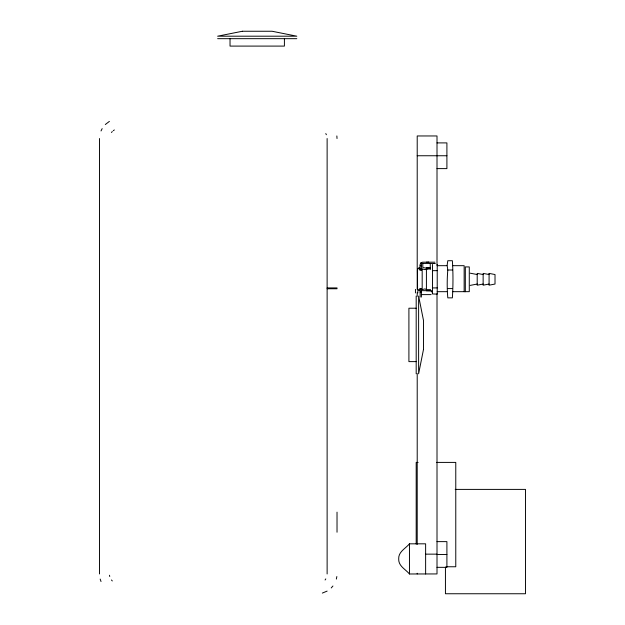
<?xml version="1.0" encoding="UTF-8"?>
<svg xmlns="http://www.w3.org/2000/svg" width="625" height="625" viewBox="0 0 625 625"><rect width="100%" height="100%" fill="white"/><g stroke="black" fill="none" stroke-linecap="round" stroke-linejoin="round"><path stroke-width="0.94" d="M415.445 292.945L415.445 289.383M417.43 270.461L417.586 289.203L419.289 290.695L419.883 290.242L419.883 288.836L421.383 288.836M417.82 292.945L417.82 289.625M420.117 297.102L420.117 288.391M420.117 270.555C420.508 268.102 418.578 262.602 422.57 262.188L434.906 262.188M421.383 297.102L421.383 288.391M421.383 270.555L421.383 264.562A1.188 1.188 0 0 1 421.977 263.531L422.172 263.453M421.383 289.562L422.18 289.562L422.18 269.016L421.383 269.016M422.813 263.453L422.813 267.414A3.766 0.492 0 0 0 423.898 267.758L426.531 268.086L430.125 267.539M422.18 269.016L425.063 269.641L426.422 269.008L430.492 269.008L430.492 267.82L426.422 268.078L426.414 290.758L430.492 290.758L421.383 290.633M428.289 262.312L428.742 262.188L426.328 262.188M426.422 268.062L428.586 267.82L426.422 269.008L430.25 267.414L430.25 263.453L429.758 263.453M432.469 292.789L432.031 292.828C433.102 292.758 431.883 291.227 431.477 290.922L430.492 290.633M437.219 264.445L437.219 294.133L432.469 293.945L432.469 264.445M464.148 291.68L464.148 265.68L452.609 265.68M447.797 270.008C447.008 279.312 447.016 288.672 447.797 297.859L452.375 297.859C453.164 285.586 453.164 272.992 452.375 260.719L447.797 260.719L447.133 265.359L447.797 270.008L452.375 270.008M417.43 270.461L418.023 268.57L419.289 267.883L419.883 268.336L419.883 269.734L421.383 269.734M336.344 579.078L336.852 576.539M101.016 130.945L102.164 128.625M325.078 579.984L325.797 578.906M111.453 132.492L112.305 131.523M331.227 587.953L332.93 586.008M425.625 573.984L425.625 543.82L409.461 543.82C405.516 548.586 398.352 551.695 398.695 558.906C398.352 566.117 405.516 569.227 409.461 573.984L437.008 573.938L437.008 293.648M105.305 124.523L109.406 121.383M418.023 268.57L419.289 267.883M421.125 262.688L421.047 263.453L421.977 263.531L420.445 263.414L435.164 263.453L434.156 263.453M113.281 130.672L114.352 129.953M428.82 267.82L426.422 269.008L429.25 267.82M327.125 591.102L322.352 593.078M422.18 289.562L425.063 288.938L426.414 289.57M470.242 285.391L477.203 284.039M483.141 284.039L477.203 285.195L477.203 273.391L483.141 274.539M489.078 284.039L483.141 285.195L483.141 273.391L489.078 274.539M217.633 38.672L296.805 38.672M437.008 142.898L446.906 142.898L446.906 168.609L437.008 168.609M417.211 155.75L446.906 155.75M420.117 265.766L421.383 265.766M437.219 265.68L446.836 265.68M420.117 268.68L421.383 268.68M432.469 270.656L437.219 270.664M327.125 287.922L337.023 287.922L337.023 288.75L327.125 288.75M432.469 287.922L437.219 287.922M447.797 288.578L452.375 288.578M426.414 289.617L430.492 289.617L430.492 290.516L426.414 290.516M437.219 291.68L446.836 291.68M452.609 291.68L469.281 291.664L469.281 266.922L465.328 266.922L465.328 291.68L464.93 291.68M420.117 292.141L421.383 292.141M421.383 294.609L431.133 294.609M416.188 308.219L408.906 308.219L408.906 361.617L416.188 361.617M418.125 462.406L416.188 462.406L416.188 544.055M436.469 462.406L455.773 462.406L455.773 566.758L446.125 566.758M455.203 489.398L525.492 489.398L525.492 593.75L445.438 593.75L445.438 567.18M437.008 541.625L446.906 541.625L446.906 567.336L437.008 567.336M425.695 554.148L437.008 554.148M437.008 554.477L446.906 554.477M470.242 273.188L477.203 274.539M430.492 268.062L429.852 267.82L430.492 269.008M432.016 291.531L431.133 291.164L432.203 291.734M111.453 579.984L112.305 580.953M325.797 133.57L326.367 134.734M100.188 579.078L101.016 581.531M109.492 575.25L109.742 576.516M336.852 135.938L337.023 138.523M437.008 265.117L437.008 135.961L417.211 135.961L417.211 289.523M417.211 292.453L417.211 296.359M417.211 373.5L417.211 544.383M417.211 573.266L417.211 573.938M416.188 296.047L416.188 373.789M409.461 543.82L409.461 573.984M337.023 512.148L337.023 532.227M327.125 138.523L327.125 573.961M284.406 38.672L284.406 46.094L230.031 46.094L230.031 38.672M99.508 138.523L99.508 573.961M430.25 267.414A3.766 0.492 0 0 1 429.758 267.656M489.078 273.391L489.078 285.195L495.016 284.039L495.016 274.539L489.078 273.391M423.477 349.5L418.617 373.789L418.617 296.047L423.477 320.344L423.477 349.5M242.375 31.25L217.633 36.195L296.805 36.195L272.062 31.25L242.375 31.25"/></g></svg>
